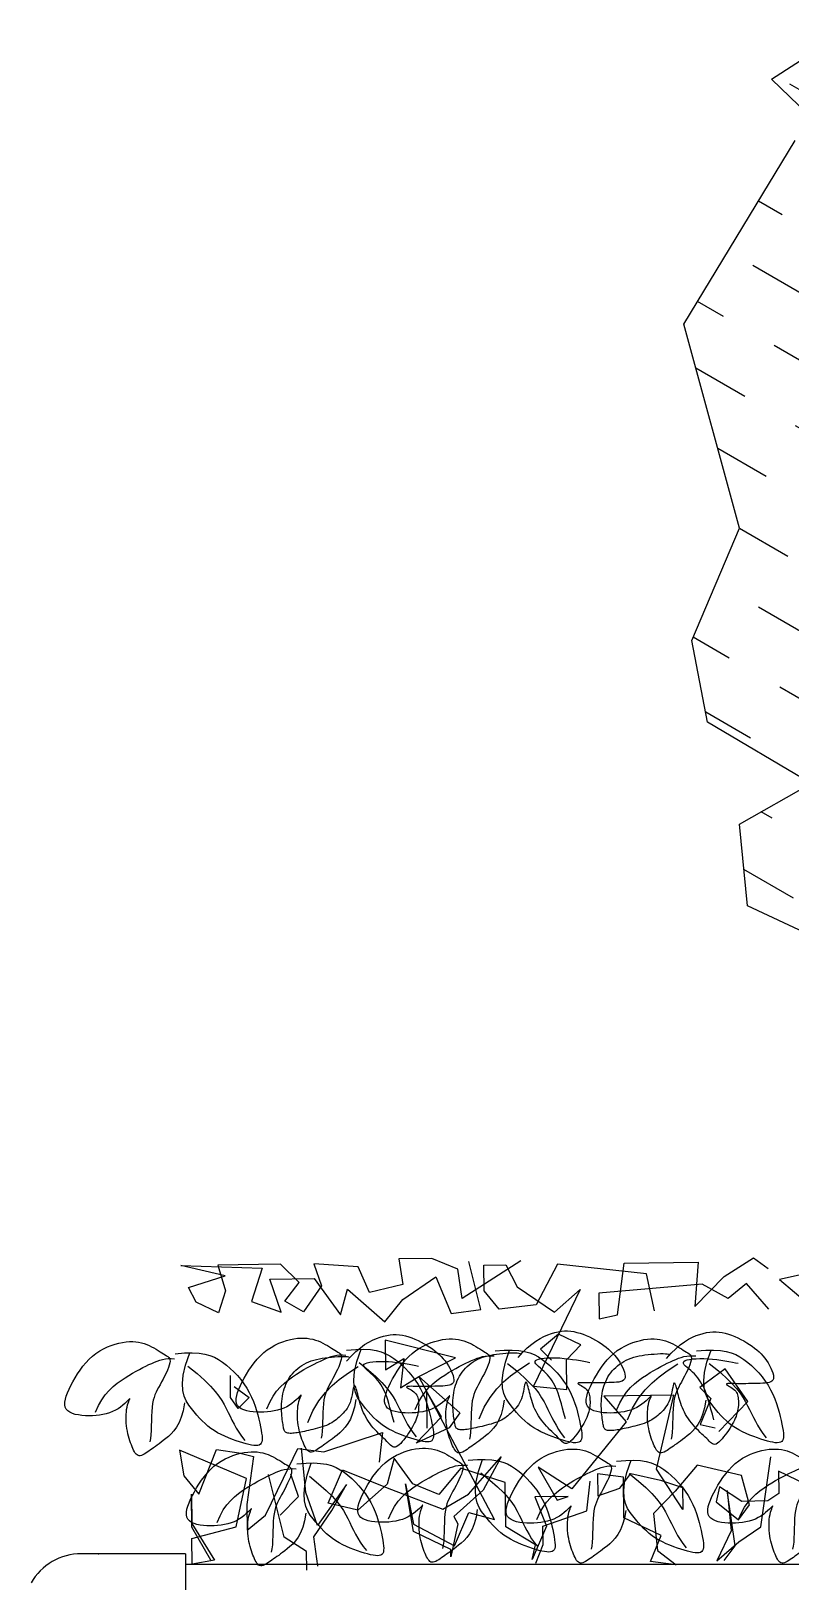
# Model space of a CAD drawing. Extents: x -1568 to -728, y -1287 to -990.
# Drawn here: x -1279.17 to -1275.87, y -1096.03 to -1089.31 of the extents above; entities that cross this region are included whole.
import ezdxf

# ---------------------------------------------------------------- set-up
doc = ezdxf.new("R2010")
doc.units = 0
doc.header["$LTSCALE"] = 5
doc.layers.get('0').update_dxf_attribs({"linetype": 'CONTINUOUS'})
for name, color, linetype in [('fz', 7, 'CONTINUOUS'), ('LH', 94, 'CONTINUOUS'), ('尺寸标注', 2, 'CONTINUOUS')]:
    doc.layers.add(name, color=color, linetype=linetype)

# ---------------------------------------------------------------- blocks, each defined once
blk = doc.blocks.new('LIM43')
at = {"color": 98}
for p, q in [((942286.8134, 2579500.7827), (942286.7487, 2579500.7356)), ((942286.9403, 2579500.701), (942286.8134, 2579500.7827)), ((942287.3732, 2579500.759), (942287.0532, 2579500.7634)), ((942287.0532, 2579500.7634), (942287.0666, 2579500.5713)), ((942287.4021, 2579500.5348), (942287.3732, 2579500.759)), ((942287.8214, 2579500.7689), (942288.0753, 2579500.6055)), ((942287.9946, 2579500.5587), (942288.0454, 2579500.7658)), ((942288.093, 2579500.7332), (942288.2057, 2579500.7796)), ((942288.2057, 2579500.7796), (942288.3497, 2579500.7777)), ((942288.3497, 2579500.7777), (942288.3321, 2579500.666)), ((942286.397, 2579500.7564), (942286.7001, 2579500.6883)), ((942287.0666, 2579500.5713), (942286.9403, 2579500.701)), ((942287.2424, 2579500.5529), (942287.2765, 2579500.7124)), ((942287.2765, 2579500.7124), (942287.6612, 2579500.7551)), ((942287.6612, 2579500.7551), (942287.7548, 2579500.5779)), ((942287.8852, 2579500.752), (942287.8359, 2579500.6568)), ((942287.9812, 2579500.7507), (942287.8852, 2579500.752)), ((942287.9797, 2579500.6388), (942287.9812, 2579500.7507)), ((942288.0753, 2579500.6055), (942288.093, 2579500.7332)), ((942288.1886, 2579500.6999), (942288.1224, 2579500.5409)), ((942288.3313, 2579500.602), (942288.1886, 2579500.6999)), ((942288.4757, 2579500.632), (942288.5252, 2579500.7433)), ((942288.5252, 2579500.7433), (942288.7175, 2579500.7566)), ((942288.7166, 2579500.6927), (942288.6024, 2579500.5344)), ((942288.7175, 2579500.7566), (942288.6841, 2579500.6612)), ((942288.9086, 2579500.6901), (942288.7166, 2579500.6927)), ((942288.7804, 2579500.6758), (942288.8615, 2579500.7547)), ((942288.8586, 2579500.5469), (942288.9086, 2579500.6901)), ((942288.8615, 2579500.7547), (942288.9575, 2579500.7534)), ((942289.2935, 2579500.7488), (942288.9412, 2579500.7376)), ((942288.9412, 2579500.7376), (942288.9873, 2579500.5931)), ((942288.9575, 2579500.7534), (942289.1335, 2579500.751)), ((942289.1335, 2579500.751), (942289.0999, 2579500.6395)), ((942289.1008, 2579500.7034), (942289.2935, 2579500.7488)), ((942289.2602, 2579500.6533), (942289.1008, 2579500.7034)), ((942286.7001, 2579500.6883), (942286.5706, 2579500.5781)), ((942286.7463, 2579500.5597), (942286.8439, 2579500.6703)), ((942286.8439, 2579500.6703), (942286.923, 2579500.6053)), ((942286.923, 2579500.6053), (942287.0359, 2579500.6677)), ((942287.0359, 2579500.6677), (942287.4835, 2579500.6296)), ((942287.4835, 2579500.6296), (942287.4819, 2579500.5177)), ((942287.6744, 2579500.547), (942287.5637, 2579500.6445)), ((942287.5637, 2579500.6445), (942287.766, 2579500.226)), ((942287.8359, 2579500.6568), (942287.6744, 2579500.547)), ((942287.9146, 2579500.5598), (942287.9797, 2579500.6388)), ((942288.3321, 2579500.666), (942288.4757, 2579500.632)), ((942288.5719, 2579500.6467), (942288.41, 2579500.505)), ((942288.6024, 2579500.5344), (942288.5719, 2579500.6467)), ((942288.6841, 2579500.6612), (942288.7626, 2579500.5482)), ((942288.8433, 2579500.595), (942288.7804, 2579500.6758)), ((942289.0999, 2579500.6395), (942289.1306, 2579500.5431)), ((942289.2273, 2579500.5898), (942289.2602, 2579500.6533)), ((942287.7548, 2579500.5779), (942287.9146, 2579500.5598)), ((942288.1224, 2579500.5409), (942287.9946, 2579500.5587)), ((942288.41, 2579500.505), (942288.3313, 2579500.602)), ((942288.7626, 2579500.5482), (942288.8433, 2579500.595)), ((942288.9873, 2579500.5931), (942288.8586, 2579500.5469)), ((942289.1306, 2579500.5431), (942289.2273, 2579500.5898)), ((942287.4819, 2579500.5177), (942287.4021, 2579500.5348)), ((942287.5604, 2579500.4047), (942287.6571, 2579500.4513)), ((942287.6571, 2579500.4513), (942287.7362, 2579500.3863)), ((942288.1038, 2579500.3493), (942288.4089, 2579500.4251)), ((942288.4089, 2579500.4251), (942288.4071, 2579500.2972)), ((942287.6235, 2579500.3399), (942287.5604, 2579500.4047)), ((942287.7362, 2579500.3863), (942287.6875, 2579500.339)), ((942286.8369, 2579500.1588), (942286.9349, 2579500.3013)), ((942286.9349, 2579500.3013), (942287.0458, 2579500.2199)), ((942287.6218, 2579500.212), (942287.6235, 2579500.3399)), ((942288.2627, 2579500.2672), (942288.1038, 2579500.3493)), ((942288.3278, 2579500.3462), (942288.342, 2579500.2181)), ((942288.4071, 2579500.2972), (942288.3278, 2579500.3462)), ((942287.0458, 2579500.2199), (942286.9971, 2579500.1726)), ((942287.766, 2579500.226), (942287.6218, 2579500.212)), ((942287.9341, 2579499.6481), (942288.2627, 2579500.2672)), ((942288.2627, 2579500.2672), (942288.0845, 2579500.1097)), ((942288.342, 2579500.2181), (942288.2627, 2579500.2672)), ((942289.0623, 2579500.2243), (942288.9976, 2579500.1772)), ((942289.0776, 2579500.1761), (942289.0789, 2579500.272)), ((942286.9631, 2579500.0291), (942286.8369, 2579500.1588)), ((942286.9971, 2579500.1726), (942287.0436, 2579500.06)), ((942287.1573, 2579500.1864), (942287.4613, 2579500.1822)), ((942287.233, 2579499.8656), (942287.1573, 2579500.1864)), ((942287.4613, 2579500.1822), (942287.3638, 2579500.0716)), ((942288.1643, 2579500.0927), (942288.2298, 2579500.2037)), ((942288.2298, 2579500.2037), (942288.2276, 2579500.0438)), ((942288.9976, 2579500.1772), (942289.0449, 2579500.1286)), ((942289.0449, 2579500.1286), (942289.0776, 2579500.1761)), ((942288.0845, 2579500.1097), (942288.1316, 2579500.0451)), ((942288.2747, 2579499.9792), (942288.1643, 2579500.0927)), ((942287.0436, 2579500.06), (942286.9794, 2579500.0449)), ((942287.3638, 2579500.0716), (942287.5999, 2579499.7806)), ((942288.1316, 2579500.0451), (942288.2747, 2579499.9792)), ((942288.6743, 2579499.9418), (942288.4194, 2579500.0252)), ((942288.4194, 2579500.0252), (942288.4337, 2579499.8971)), ((942288.7865, 2579499.9562), (942288.6743, 2579499.9418)), ((942288.7519, 2579499.7649), (942288.7705, 2579499.9565)), ((942288.8488, 2579499.8275), (942288.7865, 2579499.9562)), ((942289.1385, 2579499.9514), (942289.0423, 2579499.9368)), ((942289.2159, 2579499.7585), (942289.1385, 2579499.9514)), ((942286.7815, 2579499.6159), (942286.7376, 2579499.9203)), ((942286.8645, 2579499.8386), (942287.0572, 2579499.8839)), ((942287.0572, 2579499.8839), (942287.1517, 2579499.7707)), ((942287.9059, 2579499.9203), (942287.9839, 2579499.7753)), ((942288.0477, 2579499.7585), (942287.9059, 2579499.9203)), ((942288.2883, 2579499.8032), (942288.3699, 2579499.914)), ((942288.3699, 2579499.914), (942288.4003, 2579499.8016)), ((942289.0423, 2579499.9368), (942288.9781, 2579499.9216)), ((942288.9781, 2579499.9216), (942289.0073, 2579499.7134)), ((942289.0088, 2579499.8253), (942289.2985, 2579499.9492)), ((942289.2985, 2579499.9492), (942289.281, 2579499.8376)), ((942286.4792, 2579499.7479), (942286.7047, 2579499.8568)), ((942286.7047, 2579499.8568), (942286.7034, 2579499.7609)), ((942286.8308, 2579499.7112), (942286.8645, 2579499.8386)), ((942287.1186, 2579499.6912), (942287.233, 2579499.8656)), ((942287.2163, 2579499.8178), (942287.1199, 2579499.7872)), ((942287.3447, 2579499.848), (942287.2163, 2579499.8178)), ((942287.3919, 2579499.7834), (942287.3447, 2579499.848)), ((942287.3741, 2579499.6558), (942287.3765, 2579499.8316)), ((942287.3765, 2579499.8316), (942287.4888, 2579499.8461)), ((942287.4888, 2579499.8461), (942287.4874, 2579499.7502)), ((942287.5999, 2579499.7806), (942287.7452, 2579499.8745)), ((942287.7452, 2579499.8745), (942287.6632, 2579499.7318)), ((942287.8883, 2579499.8086), (942288.0812, 2579499.8699)), ((942288.0812, 2579499.8699), (942288.1757, 2579499.7567)), ((942288.5932, 2579499.863), (942288.4001, 2579499.7856)), ((942288.6553, 2579499.7182), (942288.5932, 2579499.863)), ((942288.7837, 2579499.7484), (942288.817, 2579499.8439)), ((942288.8453, 2579499.5717), (942288.913, 2579499.8426)), ((942288.9266, 2579499.6665), (942288.8488, 2579499.8275)), ((942289.054, 2579499.6168), (942289.0088, 2579499.8253)), ((942289.281, 2579499.8376), (942289.2159, 2579499.7585)), ((942286.7034, 2579499.7609), (942286.751, 2579499.7282)), ((942286.863, 2579499.7267), (942286.9599, 2579499.7893)), ((942286.8924, 2579499.5344), (942286.9276, 2579499.7738)), ((942286.9276, 2579499.7738), (942286.9092, 2579499.5982)), ((942286.9599, 2579499.7893), (942286.975, 2579499.7252)), ((942287.1199, 2579499.7872), (942287.1186, 2579499.6912)), ((942287.1517, 2579499.7707), (942287.2463, 2579499.6735)), ((942287.4874, 2579499.7502), (942287.3919, 2579499.7834)), ((942287.5346, 2579499.6856), (942287.5203, 2579499.8137)), ((942287.8857, 2579499.6168), (942287.8883, 2579499.8086)), ((942287.9839, 2579499.7753), (942288.1104, 2579499.6617)), ((942288.1588, 2579499.693), (942288.0477, 2579499.7585)), ((942288.4001, 2579499.7856), (942288.1588, 2579499.693)), ((942288.1757, 2579499.7567), (942288.2883, 2579499.8032)), ((942288.2855, 2579499.5953), (942288.3203, 2579499.8027)), ((942288.3203, 2579499.8027), (942288.2859, 2579499.6273)), ((942288.4003, 2579499.8016), (942288.5268, 2579499.688)), ((942288.6388, 2579499.6865), (942288.5763, 2579499.7992)), ((942288.5763, 2579499.7992), (942288.7019, 2579499.6216)), ((942288.7019, 2579499.6216), (942288.7519, 2579499.7649)), ((942289.246, 2579499.6142), (942289.2479, 2579499.7581)), ((942289.2479, 2579499.7581), (942289.2462, 2579499.6302)), ((942286.751, 2579499.7282), (942286.863, 2579499.7267)), ((942286.8779, 2579499.6466), (942286.8308, 2579499.7112)), ((942286.975, 2579499.7252), (942286.8779, 2579499.6466)), ((942287.7257, 2579499.619), (942287.5346, 2579499.6856)), ((942287.6154, 2579499.7484), (942287.7594, 2579499.7464)), ((942287.6632, 2579499.7318), (942287.6154, 2579499.7484)), ((942287.7594, 2579499.7464), (942287.7097, 2579499.6192)), ((942288.5268, 2579499.688), (942288.6553, 2579499.7182)), ((942288.7173, 2579499.5735), (942288.6388, 2579499.6865)), ((942288.8626, 2579499.6674), (942288.7837, 2579499.7484)), ((942289.0073, 2579499.7134), (942289.0057, 2579499.6015)), ((942286.8766, 2579499.5506), (942286.7815, 2579499.6159)), ((942287.213, 2579499.578), (942287.3741, 2579499.6558)), ((942287.2463, 2579499.6735), (942287.2282, 2579499.5139)), ((942287.7097, 2579499.6192), (942287.7717, 2579499.4745)), ((942287.7246, 2579499.5391), (942287.7257, 2579499.619)), ((942287.7566, 2579499.5386), (942287.8857, 2579499.6168)), ((942288.0466, 2579499.6786), (942287.9341, 2579499.6481)), ((942288.1086, 2579499.5338), (942288.0466, 2579499.6786)), ((942288.1104, 2579499.6617), (942288.0939, 2579499.6299)), ((942288.0939, 2579499.6299), (942288.124, 2579499.4856)), ((942288.2859, 2579499.6273), (942288.1086, 2579499.5338)), ((942289.0057, 2579499.6015), (942288.9266, 2579499.6665)), ((942289.2453, 2579499.5662), (942289.054, 2579499.6168)), ((942289.164, 2579499.4714), (942289.246, 2579499.6142)), ((942289.2462, 2579499.6302), (942289.1971, 2579499.5509)), ((942286.9715, 2579499.4694), (942286.8766, 2579499.5506)), ((942286.9092, 2579499.5982), (942286.9715, 2579499.4694)), ((942287.2595, 2579499.4655), (942287.213, 2579499.578)), ((942288.1244, 2579499.5176), (942288.2855, 2579499.5953)), ((942288.6995, 2579499.4458), (942288.7173, 2579499.5735)), ((942288.7484, 2579499.5091), (942288.8453, 2579499.5717)), ((942289.1971, 2579499.5509), (942289.148, 2579499.4716)), ((942289.2438, 2579499.4543), (942289.2453, 2579499.5662)), ((942286.9395, 2579499.4698), (942286.8924, 2579499.5344)), ((942287.2282, 2579499.5139), (942287.1473, 2579499.451)), ((942287.7555, 2579499.4587), (942287.7246, 2579499.5391)), ((942287.7717, 2579499.4745), (942287.7566, 2579499.5386)), ((942288.124, 2579499.4856), (942288.1244, 2579499.5176)), ((942288.7473, 2579499.4291), (942288.7484, 2579499.5091)), ((942287.1473, 2579499.451), (942287.2595, 2579499.4655)), ((942289.148, 2579499.4716), (942289.2438, 2579499.4543))]:
    blk.add_line(p, q, dxfattribs=at)
blk = doc.blocks.new('花')
at = {"layer": 'LH', "color": 12}
for p, q in [((0.6366, 0.4716), (0.6241, 0.4688)), ((0.6496, 0.4736), (0.6366, 0.4716)), ((0.6634, 0.4747), (0.6496, 0.4736)), ((0.6779, 0.4749), (0.6634, 0.4747)), ((0.6932, 0.4741), (0.6779, 0.4749)), ((0.7092, 0.4722), (0.6932, 0.4741)), ((0.7259, 0.4693), (0.7092, 0.4722)), ((-0.5172, 0.4041), (-0.5303, 0.4)), ((-0.5041, 0.4071), (-0.5172, 0.4041)), ((-0.4909, 0.4092), (-0.5041, 0.4071)), ((-0.4776, 0.4103), (-0.4909, 0.4092)), ((-0.4639, 0.4103), (-0.4776, 0.4103)), ((-0.4498, 0.4093), (-0.4639, 0.4103)), ((-0.4351, 0.4072), (-0.4498, 0.4093)), ((-0.4197, 0.4041), (-0.4351, 0.4072)), ((-0.4036, 0.3998), (-0.4197, 0.4041)), ((0.3964, 0.4039), (0.3674, 0.3998)), ((0.4303, 0.4061), (0.3964, 0.4039)), ((0.4295, 0.3534), (0.4075, 0.4044)), ((0.47, 0.4062), (0.4303, 0.4061)), ((0.5141, 0.4049), (0.5084, 0.4007)), ((0.5205, 0.4095), (0.5141, 0.4049)), ((0.5274, 0.4146), (0.5205, 0.4095)), ((0.5349, 0.4203), (0.5274, 0.4146)), ((0.5429, 0.4263), (0.5349, 0.4203)), ((0.5514, 0.4325), (0.5429, 0.4263)), ((0.5604, 0.4387), (0.5514, 0.4325)), ((0.5698, 0.4448), (0.5604, 0.4387)), ((0.5797, 0.4507), (0.5698, 0.4448)), ((0.5901, 0.4561), (0.5797, 0.4507)), ((0.6009, 0.461), (0.5901, 0.4561)), ((0.6123, 0.4652), (0.6009, 0.461)), ((0.6241, 0.4688), (0.6123, 0.4652)), ((0.7431, 0.4652), (0.7259, 0.4693)), ((0.7605, 0.4599), (0.7431, 0.4652)), ((0.7779, 0.4533), (0.7605, 0.4599)), ((0.7953, 0.4454), (0.7779, 0.4533)), ((0.8123, 0.4361), (0.7953, 0.4454)), ((0.8287, 0.4253), (0.8123, 0.4361)), ((0.8445, 0.4131), (0.8287, 0.4253)), ((0.8595, 0.3996), (0.8445, 0.4131)), ((-0.6308, 0.3427), (-0.6414, 0.334)), ((-0.6196, 0.3512), (-0.6308, 0.3427)), ((-0.6078, 0.3596), (-0.6196, 0.3512)), ((-0.5955, 0.3677), (-0.6078, 0.3596)), ((-0.5828, 0.3754), (-0.5955, 0.3677)), ((-0.5698, 0.3826), (-0.5828, 0.3754)), ((-0.5567, 0.3892), (-0.5698, 0.3826)), ((-0.5435, 0.395), (-0.5567, 0.3892)), ((-0.5303, 0.4), (-0.5435, 0.395)), ((-0.3867, 0.3941), (-0.4036, 0.3998)), ((-0.369, 0.3867), (-0.3867, 0.3941)), ((-0.3504, 0.3772), (-0.369, 0.3867)), ((-0.331, 0.3653), (-0.3504, 0.3772)), ((-0.3106, 0.3508), (-0.331, 0.3653)), ((-0.2893, 0.3332), (-0.3106, 0.3508)), ((0.2535, 0.3385), (0.2384, 0.3231)), ((0.2691, 0.3526), (0.2535, 0.3385)), ((0.2851, 0.3652), (0.2691, 0.3526)), ((0.3021, 0.3764), (0.2851, 0.3652)), ((0.321, 0.3859), (0.3021, 0.3764)), ((0.3425, 0.3937), (0.321, 0.3859)), ((0.3674, 0.3998), (0.3425, 0.3937)), ((0.4201, 0.348), (0.3832, 0.3123)), ((0.4433, 0.3104), (0.4295, 0.3534)), ((0.4891, 0.387), (0.4751, 0.385)), ((0.5023, 0.3878), (0.4891, 0.387)), ((0.4954, 0.3823), (0.4953, 0.3759)), ((0.4953, 0.3759), (0.4968, 0.3682)), ((0.4969, 0.3877), (0.4954, 0.3823)), ((0.4968, 0.3682), (0.5, 0.3591)), ((0.4996, 0.3924), (0.4969, 0.3877)), ((0.5035, 0.3966), (0.4996, 0.3924)), ((0.5, 0.3591), (0.5045, 0.3487)), ((0.5147, 0.3874), (0.5023, 0.3878)), ((0.5084, 0.4007), (0.5035, 0.3966)), ((0.5045, 0.3487), (0.5103, 0.3374)), ((0.5103, 0.3374), (0.5169, 0.3254)), ((0.5267, 0.3861), (0.5147, 0.3874)), ((0.5385, 0.3838), (0.5267, 0.3861)), ((0.5503, 0.3808), (0.5385, 0.3838)), ((0.5622, 0.3771), (0.5503, 0.3808)), ((0.5745, 0.373), (0.5622, 0.3771)), ((0.5875, 0.3683), (0.5745, 0.373)), ((0.601, 0.3633), (0.5875, 0.3683)), ((0.6152, 0.3577), (0.601, 0.3633)), ((0.63, 0.3515), (0.6152, 0.3577)), ((0.6454, 0.3448), (0.63, 0.3515)), ((0.6615, 0.3373), (0.6454, 0.3448)), ((0.6782, 0.3292), (0.6615, 0.3373)), ((0.8738, 0.3851), (0.8595, 0.3996)), ((0.8872, 0.3699), (0.8738, 0.3851)), ((0.8998, 0.3542), (0.8872, 0.3699)), ((0.9116, 0.3382), (0.8998, 0.3542)), ((0.9225, 0.3222), (0.9116, 0.3382)), ((-0.6917, 0.2777), (-0.6983, 0.267)), ((-0.6847, 0.2879), (-0.6917, 0.2777)), ((-0.6772, 0.2977), (-0.6847, 0.2879)), ((-0.6691, 0.3072), (-0.6772, 0.2977)), ((-0.6605, 0.3163), (-0.6691, 0.3072)), ((-0.6512, 0.3253), (-0.6605, 0.3163)), ((-0.6414, 0.334), (-0.6512, 0.3253)), ((-0.5503, 0.2725), (-0.5639, 0.2687)), ((-0.5352, 0.2765), (-0.5503, 0.2725)), ((-0.5189, 0.2807), (-0.5352, 0.2765)), ((-0.5016, 0.2848), (-0.5189, 0.2807)), ((-0.4836, 0.2888), (-0.5016, 0.2848)), ((-0.4653, 0.2923), (-0.4836, 0.2888)), ((-0.447, 0.2954), (-0.4653, 0.2923)), ((-0.4289, 0.2977), (-0.447, 0.2954)), ((-0.4114, 0.2993), (-0.4289, 0.2977)), ((-0.3949, 0.3002), (-0.4114, 0.2993)), ((-0.3799, 0.3003), (-0.3949, 0.3002)), ((-0.3666, 0.2996), (-0.3799, 0.3003)), ((-0.3555, 0.2981), (-0.3666, 0.2996)), ((-0.3469, 0.2958), (-0.3555, 0.2981)), ((-0.3528, 0.2656), (-0.3467, 0.2722)), ((-0.3413, 0.2926), (-0.3469, 0.2958)), ((-0.3467, 0.2722), (-0.342, 0.2784)), ((-0.342, 0.2784), (-0.3393, 0.2838)), ((-0.3389, 0.2886), (-0.3413, 0.2926)), ((-0.3393, 0.2838), (-0.3389, 0.2886)), ((-0.2887, 0.2709), (-0.3142, 0.2852)), ((-0.267, 0.3124), (-0.2893, 0.3332)), ((-0.2597, 0.2546), (-0.2887, 0.2709)), ((-0.2776, 0.3296), (-0.2796, 0.3273)), ((-0.2724, 0.3315), (-0.2776, 0.3296)), ((-0.2646, 0.333), (-0.2724, 0.3315)), ((-0.2545, 0.3341), (-0.2646, 0.333)), ((-0.2428, 0.3349), (-0.2545, 0.3341)), ((-0.2299, 0.3354), (-0.2428, 0.3349)), ((-0.2163, 0.3356), (-0.2299, 0.3354)), ((-0.2025, 0.3355), (-0.2163, 0.3356)), ((-0.1889, 0.3352), (-0.2025, 0.3355)), ((-0.1756, 0.3347), (-0.1889, 0.3352)), ((-0.1627, 0.3338), (-0.1756, 0.3347)), ((-0.1502, 0.3326), (-0.1627, 0.3338)), ((-0.1379, 0.3309), (-0.1502, 0.3326)), ((-0.1261, 0.3288), (-0.1379, 0.3309)), ((-0.1145, 0.3262), (-0.1261, 0.3288)), ((-0.1034, 0.323), (-0.1145, 0.3262)), ((-0.0926, 0.3192), (-0.1034, 0.323)), ((-0.0822, 0.3148), (-0.0926, 0.3192)), ((-0.0723, 0.3098), (-0.0822, 0.3148)), ((-0.0627, 0.3043), (-0.0723, 0.3098)), ((-0.0535, 0.2983), (-0.0627, 0.3043)), ((-0.0448, 0.2918), (-0.0535, 0.2983)), ((-0.0365, 0.2849), (-0.0448, 0.2918)), ((-0.0287, 0.2775), (-0.0365, 0.2849)), ((-0.0214, 0.2698), (-0.0287, 0.2775)), ((-0.0145, 0.2617), (-0.0214, 0.2698)), ((0.1971, 0.2707), (0.1851, 0.2516)), ((0.21, 0.2891), (0.1971, 0.2707)), ((0.2238, 0.3066), (0.21, 0.2891)), ((0.2384, 0.3231), (0.2238, 0.3066)), ((0.3533, 0.281), (0.3296, 0.2535)), ((0.3832, 0.3123), (0.3533, 0.281)), ((0.45, 0.2744), (0.4433, 0.3104)), ((0.4509, 0.2443), (0.45, 0.2744)), ((0.5169, 0.3254), (0.5242, 0.3132)), ((0.5242, 0.3132), (0.5318, 0.3009)), ((0.5318, 0.3009), (0.5395, 0.2889)), ((0.5395, 0.2889), (0.547, 0.2775)), ((0.547, 0.2775), (0.554, 0.2669)), ((0.6956, 0.3202), (0.6782, 0.3292)), ((0.7136, 0.3104), (0.6956, 0.3202)), ((0.732, 0.2992), (0.7136, 0.3104)), ((0.7506, 0.2864), (0.732, 0.2992)), ((0.7689, 0.2715), (0.7506, 0.2864)), ((0.7869, 0.254), (0.7689, 0.2715)), ((0.9325, 0.3065), (0.9225, 0.3222)), ((0.9415, 0.2913), (0.9325, 0.3065)), ((0.9494, 0.2767), (0.9415, 0.2913)), ((0.9559, 0.2627), (0.9494, 0.2767)), ((-0.7228, 0.2017), (-0.723, 0.1931)), ((-0.7212, 0.2114), (-0.7228, 0.2017)), ((-0.7184, 0.222), (-0.7212, 0.2114)), ((-0.7146, 0.2331), (-0.7184, 0.222)), ((-0.7098, 0.2444), (-0.7146, 0.2331)), ((-0.7044, 0.2558), (-0.7098, 0.2444)), ((-0.6983, 0.267), (-0.7044, 0.2558)), ((-0.5639, 0.2687), (-0.5755, 0.2654)), ((-0.4061, 0.1988), (-0.4008, 0.2084)), ((-0.4008, 0.2084), (-0.395, 0.2175)), ((-0.395, 0.2175), (-0.3887, 0.2263)), ((-0.3887, 0.2263), (-0.382, 0.2348)), ((-0.382, 0.2348), (-0.3749, 0.2429)), ((-0.3749, 0.2429), (-0.3674, 0.2508)), ((-0.3674, 0.2508), (-0.3598, 0.2584)), ((-0.3598, 0.2584), (-0.3528, 0.2656)), ((-0.2954, 0.2), (-0.2937, 0.203)), ((-0.2937, 0.203), (-0.2919, 0.2039)), ((-0.2919, 0.2039), (-0.29, 0.2024)), ((-0.29, 0.2024), (-0.288, 0.1984)), ((-0.2285, 0.2353), (-0.2597, 0.2546)), ((-0.1961, 0.2122), (-0.2285, 0.2353)), ((-0.1637, 0.1842), (-0.1961, 0.2122)), ((-0.0081, 0.2531), (-0.0145, 0.2617)), ((-0.0021, 0.2443), (-0.0081, 0.2531)), ((0.0033, 0.235), (-0.0021, 0.2443)), ((0.0082, 0.2254), (0.0033, 0.235)), ((0.0127, 0.2155), (0.0082, 0.2254)), ((0.0166, 0.2052), (0.0127, 0.2155)), ((0.02, 0.1945), (0.0166, 0.2052)), ((0.1648, 0.2119), (0.1566, 0.1916)), ((0.1743, 0.232), (0.1648, 0.2119)), ((0.1851, 0.2516), (0.1743, 0.232)), ((0.2967, 0.2074), (0.2857, 0.1875)), ((0.311, 0.2291), (0.2967, 0.2074)), ((0.3296, 0.2535), (0.311, 0.2291)), ((0.4399, 0.198), (0.4471, 0.2192)), ((0.4471, 0.2192), (0.4509, 0.2443)), ((0.554, 0.2669), (0.5606, 0.2568)), ((0.5606, 0.2568), (0.5668, 0.2468)), ((0.5668, 0.2468), (0.5724, 0.2364)), ((0.5724, 0.2364), (0.5775, 0.2253)), ((0.5775, 0.2253), (0.582, 0.2129)), ((0.582, 0.2129), (0.5861, 0.1991)), ((0.682, 0.2284), (0.682, 0.2291)), ((0.682, 0.2291), (0.6836, 0.2281)), ((0.6831, 0.2259), (0.682, 0.2284)), ((0.6852, 0.222), (0.6831, 0.2259)), ((0.6836, 0.2281), (0.6869, 0.2253)), ((0.688, 0.2166), (0.6852, 0.222)), ((0.6869, 0.2253), (0.6919, 0.221)), ((0.6911, 0.2099), (0.688, 0.2166)), ((0.6944, 0.202), (0.6911, 0.2099)), ((0.6919, 0.221), (0.6984, 0.2155)), ((0.6974, 0.1929), (0.6944, 0.202)), ((0.6984, 0.2155), (0.7063, 0.2092)), ((0.7063, 0.2092), (0.7154, 0.2025)), ((0.7154, 0.2025), (0.7257, 0.1957)), ((0.8042, 0.2335), (0.7869, 0.254)), ((0.8205, 0.2097), (0.8042, 0.2335)), ((0.8356, 0.182), (0.8205, 0.2097)), ((0.9544, 0.1981), (0.9605, 0.2062)), ((0.9608, 0.2496), (0.9559, 0.2627)), ((0.9605, 0.2062), (0.964, 0.2155)), ((0.964, 0.2372), (0.9608, 0.2496)), ((0.9651, 0.2258), (0.964, 0.2372)), ((0.964, 0.2155), (0.9651, 0.2258)), ((-0.723, 0.1931), (-0.7218, 0.1859)), ((-0.7218, 0.1859), (-0.7189, 0.1803)), ((-0.7189, 0.1803), (-0.7145, 0.1761)), ((-0.7145, 0.1761), (-0.7087, 0.1731)), ((-0.7087, 0.1731), (-0.7016, 0.1713)), ((-0.7016, 0.1713), (-0.6933, 0.1703)), ((-0.6933, 0.1703), (-0.6839, 0.17)), ((-0.6839, 0.17), (-0.6736, 0.1701)), ((-0.6736, 0.1701), (-0.6625, 0.1706)), ((-0.6625, 0.1706), (-0.6506, 0.1712)), ((-0.6506, 0.1712), (-0.6383, 0.1719)), ((-0.6383, 0.1719), (-0.6256, 0.1727)), ((-0.6256, 0.1727), (-0.6128, 0.1735)), ((-0.6128, 0.1735), (-0.6001, 0.1744)), ((-0.6001, 0.1744), (-0.5877, 0.1754)), ((-0.5877, 0.1754), (-0.5757, 0.1764)), ((-0.5757, 0.1764), (-0.5644, 0.1774)), ((-0.5644, 0.1774), (-0.5539, 0.1785)), ((-0.5595, 0.1347), (-0.5611, 0.1289)), ((-0.5573, 0.1403), (-0.5595, 0.1347)), ((-0.5543, 0.1457), (-0.5573, 0.1403)), ((-0.5504, 0.1509), (-0.5543, 0.1457)), ((-0.5539, 0.1785), (-0.5445, 0.1794)), ((-0.5457, 0.1558), (-0.5504, 0.1509)), ((-0.5404, 0.1604), (-0.5457, 0.1558)), ((-0.5445, 0.1794), (-0.5362, 0.1803)), ((-0.5348, 0.1647), (-0.5404, 0.1604)), ((-0.5362, 0.1803), (-0.5291, 0.1808)), ((-0.5294, 0.1686), (-0.5348, 0.1647)), ((-0.5245, 0.1721), (-0.5294, 0.1686)), ((-0.5291, 0.1808), (-0.5235, 0.1811)), ((-0.5204, 0.175), (-0.5245, 0.1721)), ((-0.5235, 0.1811), (-0.5194, 0.181)), ((-0.5176, 0.1774), (-0.5204, 0.175)), ((-0.5194, 0.181), (-0.517, 0.1804)), ((-0.5164, 0.1792), (-0.5176, 0.1774)), ((-0.517, 0.1804), (-0.5164, 0.1792)), ((-0.4305, 0.1297), (-0.4272, 0.1434)), ((-0.4272, 0.1434), (-0.4236, 0.1558)), ((-0.4236, 0.1558), (-0.4198, 0.1674)), ((-0.4198, 0.1674), (-0.4157, 0.1784)), ((-0.4157, 0.1784), (-0.4111, 0.1888)), ((-0.4111, 0.1888), (-0.4061, 0.1988)), ((-0.3087, 0.1303), (-0.3071, 0.1393)), ((-0.3071, 0.1393), (-0.3056, 0.1482)), ((-0.3056, 0.1482), (-0.3042, 0.1569)), ((-0.3042, 0.1569), (-0.3029, 0.1655)), ((-0.3029, 0.1655), (-0.3015, 0.1739)), ((-0.3015, 0.1739), (-0.3001, 0.1819)), ((-0.3001, 0.1819), (-0.2986, 0.1891)), ((-0.2986, 0.1891), (-0.297, 0.1952)), ((-0.297, 0.1952), (-0.2954, 0.2)), ((-0.288, 0.1984), (-0.2858, 0.1921)), ((-0.2858, 0.1921), (-0.2835, 0.184)), ((-0.2835, 0.184), (-0.2809, 0.1747)), ((-0.2809, 0.1747), (-0.278, 0.1644)), ((-0.278, 0.1644), (-0.2747, 0.1537)), ((-0.2747, 0.1537), (-0.2711, 0.1431)), ((-0.2711, 0.1431), (-0.2669, 0.1331)), ((-0.1322, 0.1503), (-0.1637, 0.1842)), ((-0.1029, 0.1097), (-0.1322, 0.1503)), ((0.023, 0.1837), (0.02, 0.1945)), ((0.0254, 0.1727), (0.023, 0.1837)), ((0.0275, 0.1617), (0.0254, 0.1727)), ((0.0291, 0.1507), (0.0275, 0.1617)), ((0.0304, 0.1399), (0.0291, 0.1507)), ((0.0313, 0.1293), (0.0304, 0.1399)), ((0.1441, 0.1509), (0.1395, 0.1311)), ((0.1498, 0.1712), (0.1441, 0.1509)), ((0.1566, 0.1916), (0.1498, 0.1712)), ((0.2696, 0.1513), (0.2628, 0.1338)), ((0.277, 0.169), (0.2696, 0.1513)), ((0.2857, 0.1875), (0.277, 0.169)), ((0.3992, 0.1331), (0.4096, 0.1478)), ((0.4096, 0.1478), (0.42, 0.1633)), ((0.42, 0.1633), (0.4305, 0.1797)), ((0.4305, 0.1797), (0.4399, 0.198)), ((0.4485, 0.19), (0.4569, 0.1573)), ((0.4569, 0.1573), (0.4671, 0.1299)), ((0.5861, 0.1991), (0.5896, 0.1832)), ((0.5896, 0.1832), (0.5926, 0.1651)), ((0.5926, 0.1651), (0.5952, 0.1453)), ((0.5952, 0.1453), (0.5976, 0.1247)), ((0.7001, 0.1829), (0.6974, 0.1929)), ((0.7023, 0.1721), (0.7001, 0.1829)), ((0.704, 0.1607), (0.7023, 0.1721)), ((0.7053, 0.1487), (0.704, 0.1607)), ((0.7061, 0.1365), (0.7053, 0.1487)), ((0.7065, 0.1242), (0.7061, 0.1365)), ((0.7257, 0.1957), (0.737, 0.1893)), ((0.737, 0.1893), (0.7492, 0.1834)), ((0.7492, 0.1834), (0.762, 0.1786)), ((0.762, 0.1786), (0.7756, 0.1747)), ((0.7756, 0.1747), (0.7896, 0.1717)), ((0.7896, 0.1717), (0.8042, 0.1696)), ((0.8042, 0.1696), (0.8191, 0.1684)), ((0.8191, 0.1684), (0.8343, 0.1679)), ((0.8343, 0.1679), (0.8496, 0.1682)), ((0.8496, 0.1682), (0.8651, 0.1692)), ((0.8651, 0.1692), (0.8805, 0.1708)), ((0.8805, 0.1708), (0.8956, 0.1732)), ((0.8956, 0.1732), (0.91, 0.1763)), ((0.91, 0.1763), (0.9234, 0.1803)), ((0.9234, 0.1803), (0.9355, 0.1852)), ((0.9355, 0.1852), (0.9459, 0.1911)), ((0.9459, 0.1911), (0.9544, 0.1981)), ((-0.5626, 0.1166), (-0.5627, 0.1101)), ((-0.5627, 0.1101), (-0.5625, 0.1035)), ((-0.5621, 0.1228), (-0.5626, 0.1166)), ((-0.5625, 0.1035), (-0.5621, 0.0967)), ((-0.5611, 0.1289), (-0.5621, 0.1228)), ((-0.5621, 0.0967), (-0.5614, 0.0897)), ((-0.5614, 0.0897), (-0.5605, 0.0825)), ((-0.5605, 0.0825), (-0.5592, 0.0752)), ((-0.5592, 0.0752), (-0.5576, 0.0678)), ((-0.5576, 0.0678), (-0.5555, 0.0603)), ((-0.4452, 0.0553), (-0.4411, 0.0775)), ((-0.4411, 0.0775), (-0.4374, 0.0971)), ((-0.4374, 0.0971), (-0.4339, 0.1144)), ((-0.4339, 0.1144), (-0.4305, 0.1297)), ((-0.3299, 0.0634), (-0.3255, 0.0733)), ((-0.3255, 0.0733), (-0.3216, 0.0832)), ((-0.3216, 0.0832), (-0.3181, 0.0929)), ((-0.3181, 0.0929), (-0.3152, 0.1025)), ((-0.3152, 0.1025), (-0.3127, 0.112)), ((-0.3127, 0.112), (-0.3105, 0.1212)), ((-0.3105, 0.1212), (-0.3087, 0.1303)), ((-0.2669, 0.1331), (-0.2623, 0.1239)), ((-0.2623, 0.1239), (-0.2572, 0.1156)), ((-0.2572, 0.1156), (-0.2517, 0.108)), ((-0.2517, 0.108), (-0.246, 0.1012)), ((-0.246, 0.1012), (-0.24, 0.0949)), ((-0.24, 0.0949), (-0.2338, 0.0891)), ((-0.2338, 0.0891), (-0.2276, 0.0837)), ((-0.2276, 0.0837), (-0.2213, 0.0785)), ((-0.2213, 0.0785), (-0.215, 0.0735)), ((-0.215, 0.0735), (-0.2087, 0.0688)), ((-0.2087, 0.0688), (-0.2022, 0.0642)), ((-0.0767, 0.0613), (-0.1029, 0.1097)), ((0.0306, 0.0614), (0.0311, 0.068)), ((0.0311, 0.068), (0.0316, 0.0753)), ((0.0319, 0.1191), (0.0313, 0.1293)), ((0.0316, 0.0753), (0.032, 0.083)), ((0.0323, 0.1094), (0.0319, 0.1191)), ((0.032, 0.083), (0.0322, 0.0913)), ((0.0322, 0.0913), (0.0324, 0.1001)), ((0.0324, 0.1001), (0.0323, 0.1094)), ((0.1303, 0.076), (0.1284, 0.0599)), ((0.1327, 0.0934), (0.1303, 0.076)), ((0.1357, 0.1118), (0.1327, 0.0934)), ((0.1395, 0.1311), (0.1357, 0.1118)), ((0.2418, 0.081), (0.2336, 0.063)), ((0.2492, 0.0987), (0.2418, 0.081)), ((0.2561, 0.1163), (0.2492, 0.0987)), ((0.2628, 0.1338), (0.2561, 0.1163)), ((0.3298, 0.0598), (0.343, 0.0704)), ((0.343, 0.0704), (0.3553, 0.0816)), ((0.3553, 0.0816), (0.3669, 0.0935)), ((0.3669, 0.0935), (0.378, 0.106)), ((0.378, 0.106), (0.3887, 0.1192)), ((0.3887, 0.1192), (0.3992, 0.1331)), ((0.4671, 0.1299), (0.4785, 0.1072)), ((0.4785, 0.1072), (0.4909, 0.0886)), ((0.4909, 0.0886), (0.5039, 0.0735)), ((0.5039, 0.0735), (0.5169, 0.0613)), ((0.5976, 0.1247), (0.5999, 0.1039)), ((0.5999, 0.1039), (0.6024, 0.0837)), ((0.6024, 0.0837), (0.6051, 0.0649)), ((0.7018, 0.0664), (0.7035, 0.0772)), ((0.7035, 0.0772), (0.7049, 0.0884)), ((0.7049, 0.0884), (0.7059, 0.1)), ((0.7059, 0.1), (0.7064, 0.112)), ((0.7064, 0.112), (0.7065, 0.1242)), ((-0.5555, 0.0603), (-0.553, 0.0526)), ((-0.553, 0.0526), (-0.55, 0.0448)), ((-0.55, 0.0448), (-0.5465, 0.0369)), ((-0.5465, 0.0369), (-0.5425, 0.0289)), ((-0.5425, 0.0289), (-0.538, 0.0208)), ((-0.538, 0.0208), (-0.533, 0.0126)), ((-0.533, 0.0126), (-0.5275, 0.0043)), ((-0.5275, 0.0043), (-0.5215, -0.0042)), ((-0.4497, 0.0301), (-0.4452, 0.0553)), ((-0.3719, -0.0028), (-0.3649, 0.0059)), ((-0.3649, 0.0059), (-0.3581, 0.015)), ((-0.3581, 0.015), (-0.3517, 0.0243)), ((-0.3517, 0.0243), (-0.3456, 0.0338)), ((-0.3456, 0.0338), (-0.34, 0.0436)), ((-0.34, 0.0436), (-0.3347, 0.0534)), ((-0.3347, 0.0534), (-0.3299, 0.0634)), ((-0.2022, 0.0642), (-0.1956, 0.0598)), ((-0.1956, 0.0598), (-0.1886, 0.0557)), ((-0.1886, 0.0557), (-0.1813, 0.0518)), ((-0.1813, 0.0518), (-0.1735, 0.0483)), ((-0.1735, 0.0483), (-0.1652, 0.045)), ((-0.1652, 0.045), (-0.1563, 0.0421)), ((-0.1563, 0.0421), (-0.1469, 0.0394)), ((-0.1469, 0.0394), (-0.1371, 0.0371)), ((-0.1371, 0.0371), (-0.1271, 0.0349)), ((-0.1271, 0.0349), (-0.1169, 0.033)), ((-0.1169, 0.033), (-0.1068, 0.0312)), ((-0.1068, 0.0312), (-0.0968, 0.0296)), ((-0.0968, 0.0296), (-0.087, 0.0281)), ((-0.087, 0.0281), (-0.0776, 0.0267)), ((-0.0776, 0.0267), (-0.0685, 0.0254)), ((-0.0685, 0.0254), (-0.0598, 0.0242)), ((-0.0598, 0.0242), (-0.0514, 0.0232)), ((-0.0514, 0.0232), (-0.0434, 0.0222)), ((-0.0434, 0.0222), (-0.0357, 0.0214)), ((-0.0357, 0.0214), (-0.0283, 0.0208)), ((-0.0283, 0.0208), (-0.0213, 0.0204)), ((-0.0213, 0.0204), (-0.0145, 0.0201)), ((-0.0145, 0.0201), (-0.0082, 0.0201)), ((-0.0082, 0.0201), (-0.0022, 0.0202)), ((-0.0022, 0.0202), (0.0033, 0.0207)), ((0.0033, 0.0207), (0.0084, 0.0214)), ((0.0084, 0.0214), (0.0129, 0.0225)), ((0.0129, 0.0225), (0.0168, 0.0238)), ((0.0168, 0.0238), (0.0201, 0.0256)), ((0.0201, 0.0256), (0.0228, 0.0277)), ((0.0228, 0.0277), (0.0248, 0.0302)), ((0.0248, 0.0302), (0.0264, 0.0331)), ((0.0264, 0.0331), (0.0276, 0.0365)), ((0.0276, 0.0365), (0.0285, 0.0404)), ((0.0285, 0.0404), (0.0291, 0.0448)), ((0.0291, 0.0448), (0.0296, 0.0498)), ((0.0296, 0.0498), (0.0301, 0.0553)), ((0.0301, 0.0553), (0.0306, 0.0614)), ((0.1258, 0.032), (0.1253, 0.0203)), ((0.1253, 0.0203), (0.1255, 0.0101)), ((0.1255, 0.0101), (0.1265, 0.0014)), ((0.1269, 0.0452), (0.1258, 0.032)), ((0.1265, 0.0014), (0.1284, -0.0058)), ((0.1284, 0.0599), (0.1269, 0.0452)), ((0.2137, 0.0259), (0.2013, 0.0065)), ((0.2103, -0.0035), (0.2244, 0.0022)), ((0.2243, 0.0446), (0.2137, 0.0259)), ((0.2336, 0.063), (0.2243, 0.0446)), ((0.2244, 0.0022), (0.2392, 0.0086)), ((0.2392, 0.0086), (0.2545, 0.0156)), ((0.2545, 0.0156), (0.2701, 0.0232)), ((0.2701, 0.0232), (0.2856, 0.0315)), ((0.2856, 0.0315), (0.3009, 0.0403)), ((0.3009, 0.0403), (0.3157, 0.0498)), ((0.3157, 0.0498), (0.3298, 0.0598)), ((0.5169, 0.0613), (0.5297, 0.0512)), ((0.5297, 0.0512), (0.5418, 0.0427)), ((0.5418, 0.0427), (0.553, 0.0353)), ((0.553, 0.0353), (0.5633, 0.0287)), ((0.5633, 0.0287), (0.5727, 0.0228)), ((0.5727, 0.0228), (0.5814, 0.0174)), ((0.5814, 0.0174), (0.5896, 0.0126)), ((0.5896, 0.0126), (0.5974, 0.008)), ((0.5974, 0.008), (0.6048, 0.0037)), ((0.6048, 0.0037), (0.6121, -0.0006)), ((0.6051, 0.0649), (0.6083, 0.0483)), ((0.6083, 0.0483), (0.6121, 0.0346)), ((0.6817, -0.0025), (0.6845, 0.0041)), ((0.6845, 0.0041), (0.6873, 0.0115)), ((0.6873, 0.0115), (0.6899, 0.0194)), ((0.6899, 0.0194), (0.6925, 0.0279)), ((0.6925, 0.0279), (0.6951, 0.0368)), ((0.6951, 0.0368), (0.6975, 0.0462)), ((0.6975, 0.0462), (0.6997, 0.0561)), ((0.6997, 0.0561), (0.7018, 0.0664)), ((-0.5215, -0.0042), (-0.5151, -0.0128)), ((-0.5151, -0.0128), (-0.5083, -0.0215)), ((-0.5083, -0.0215), (-0.501, -0.0304)), ((-0.501, -0.0304), (-0.4935, -0.0391)), ((-0.4935, -0.0391), (-0.4858, -0.0475)), ((-0.4858, -0.0475), (-0.4782, -0.0552)), ((-0.4782, -0.0552), (-0.4707, -0.0622)), ((-0.4707, -0.0622), (-0.4634, -0.068)), ((-0.4308, -0.0707), (-0.4264, -0.0663)), ((-0.4264, -0.0663), (-0.4219, -0.061)), ((-0.4219, -0.061), (-0.4171, -0.0551)), ((-0.4171, -0.0551), (-0.4119, -0.0486)), ((-0.4119, -0.0486), (-0.406, -0.0418)), ((-0.406, -0.0418), (-0.3997, -0.0346)), ((-0.3997, -0.0346), (-0.393, -0.0271)), ((-0.393, -0.0271), (-0.386, -0.0193)), ((-0.386, -0.0193), (-0.379, -0.0112)), ((-0.379, -0.0112), (-0.3719, -0.0028)), ((0.105, -0.0634), (0.0946, -0.0688)), ((0.1159, -0.0585), (0.105, -0.0634)), ((0.1272, -0.0543), (0.1159, -0.0585)), ((0.139, -0.0507), (0.1272, -0.0543)), ((0.1284, -0.0058), (0.1313, -0.0115)), ((0.1313, -0.0115), (0.1354, -0.0157)), ((0.1354, -0.0157), (0.1407, -0.0184)), ((0.1515, -0.0479), (0.139, -0.0507)), ((0.1407, -0.0184), (0.1473, -0.0196)), ((0.1473, -0.0196), (0.155, -0.0196)), ((0.1645, -0.0459), (0.1515, -0.0479)), ((0.155, -0.0196), (0.1639, -0.0183)), ((0.1639, -0.0183), (0.1739, -0.016)), ((0.1783, -0.0448), (0.1645, -0.0459)), ((0.1739, -0.016), (0.185, -0.0127)), ((0.1928, -0.0446), (0.1783, -0.0448)), ((0.185, -0.0127), (0.1971, -0.0085)), ((0.2081, -0.0454), (0.1928, -0.0446)), ((0.1971, -0.0085), (0.2103, -0.0035)), ((0.2241, -0.0473), (0.2081, -0.0454)), ((0.2408, -0.0502), (0.2241, -0.0473)), ((0.258, -0.0543), (0.2408, -0.0502)), ((0.2754, -0.0596), (0.258, -0.0543)), ((0.2929, -0.0662), (0.2754, -0.0596)), ((0.3102, -0.0741), (0.2929, -0.0662)), ((0.6121, -0.0006), (0.6193, -0.0049)), ((0.6193, -0.0049), (0.6263, -0.009)), ((0.6263, -0.009), (0.6332, -0.0129)), ((0.6332, -0.0129), (0.6399, -0.0162)), ((0.6399, -0.0162), (0.6462, -0.019)), ((0.6462, -0.019), (0.6522, -0.0209)), ((0.6522, -0.0209), (0.6578, -0.0218)), ((0.6578, -0.0218), (0.6628, -0.0215)), ((0.6628, -0.0215), (0.6674, -0.02)), ((0.6674, -0.02), (0.6715, -0.0172)), ((0.6715, -0.0172), (0.6752, -0.0133)), ((0.6752, -0.0133), (0.6786, -0.0084)), ((0.6786, -0.0084), (0.6817, -0.0025)), ((-0.4634, -0.068), (-0.4567, -0.0725)), ((-0.4567, -0.0725), (-0.4504, -0.0754)), ((-0.4504, -0.0754), (-0.4449, -0.0765)), ((-0.4449, -0.0765), (-0.4398, -0.0759)), ((-0.4398, -0.0759), (-0.4352, -0.0739)), ((-0.4352, -0.0739), (-0.4308, -0.0707)), ((-0.1641, -0.1336), (-0.183, -0.1431)), ((-0.1426, -0.1258), (-0.1641, -0.1336)), ((-0.1177, -0.1197), (-0.1426, -0.1258)), ((-0.0887, -0.1156), (-0.1177, -0.1197)), ((-0.0548, -0.1134), (-0.0887, -0.1156)), ((-0.0555, -0.1661), (-0.0776, -0.1151)), ((-0.0151, -0.1133), (-0.0548, -0.1134)), ((0.0041, -0.1325), (-0.0099, -0.1345)), ((0.0172, -0.1317), (0.0041, -0.1325)), ((0.0118, -0.1318), (0.0103, -0.1372)), ((0.0145, -0.1271), (0.0118, -0.1318)), ((0.0184, -0.1229), (0.0145, -0.1271)), ((0.0296, -0.1321), (0.0172, -0.1317)), ((0.0233, -0.1188), (0.0184, -0.1229)), ((0.029, -0.1146), (0.0233, -0.1188)), ((0.0354, -0.11), (0.029, -0.1146)), ((0.0416, -0.1334), (0.0296, -0.1321)), ((0.0423, -0.1049), (0.0354, -0.11)), ((0.0534, -0.1357), (0.0416, -0.1334)), ((0.0498, -0.0992), (0.0423, -0.1049)), ((0.0578, -0.0932), (0.0498, -0.0992)), ((0.0663, -0.087), (0.0578, -0.0932)), ((0.0753, -0.0808), (0.0663, -0.087)), ((0.0847, -0.0747), (0.0753, -0.0808)), ((0.0946, -0.0688), (0.0847, -0.0747)), ((0.3272, -0.0834), (0.3102, -0.0741)), ((0.3436, -0.0942), (0.3272, -0.0834)), ((0.3594, -0.1064), (0.3436, -0.0942)), ((0.3744, -0.1199), (0.3594, -0.1064)), ((0.3887, -0.1344), (0.3744, -0.1199)), ((0.4021, -0.1496), (0.3887, -0.1344)), ((-0.2467, -0.1964), (-0.2612, -0.2129)), ((-0.2316, -0.181), (-0.2467, -0.1964)), ((-0.216, -0.1669), (-0.2316, -0.181)), ((-0.2, -0.1543), (-0.216, -0.1669)), ((-0.183, -0.1431), (-0.2, -0.1543)), ((-0.0649, -0.1715), (-0.1019, -0.2072)), ((-0.0418, -0.2091), (-0.0555, -0.1661)), ((0.0103, -0.1372), (0.0102, -0.1436)), ((0.0102, -0.1436), (0.0117, -0.1513)), ((0.0117, -0.1513), (0.0149, -0.1604)), ((0.0149, -0.1604), (0.0195, -0.1708)), ((0.0195, -0.1708), (0.0252, -0.1821)), ((0.0252, -0.1821), (0.0318, -0.1941)), ((0.0318, -0.1941), (0.0391, -0.2063)), ((0.0652, -0.1387), (0.0534, -0.1357)), ((0.0771, -0.1424), (0.0652, -0.1387)), ((0.0894, -0.1465), (0.0771, -0.1424)), ((0.1024, -0.1512), (0.0894, -0.1465)), ((0.1159, -0.1562), (0.1024, -0.1512)), ((0.1301, -0.1618), (0.1159, -0.1562)), ((0.1449, -0.168), (0.1301, -0.1618)), ((0.1603, -0.1747), (0.1449, -0.168)), ((0.1764, -0.1822), (0.1603, -0.1747)), ((0.1932, -0.1903), (0.1764, -0.1822)), ((0.2105, -0.1993), (0.1932, -0.1903)), ((0.2285, -0.2091), (0.2105, -0.1993)), ((0.4147, -0.1653), (0.4021, -0.1496)), ((0.4265, -0.1813), (0.4147, -0.1653)), ((0.4374, -0.1973), (0.4265, -0.1813)), ((0.4474, -0.213), (0.4374, -0.1973)), ((-0.3, -0.2679), (-0.3108, -0.2875)), ((-0.288, -0.2488), (-0.3, -0.2679)), ((-0.2751, -0.2304), (-0.288, -0.2488)), ((-0.2612, -0.2129), (-0.2751, -0.2304)), ((-0.1555, -0.266), (-0.174, -0.2904)), ((-0.1318, -0.2385), (-0.1555, -0.266)), ((-0.1019, -0.2072), (-0.1318, -0.2385)), ((-0.0351, -0.2451), (-0.0418, -0.2091)), ((-0.0342, -0.2752), (-0.0351, -0.2451)), ((0.0391, -0.2063), (0.0467, -0.2186)), ((0.0467, -0.2186), (0.0544, -0.2306)), ((0.0544, -0.2306), (0.0619, -0.242)), ((0.0619, -0.242), (0.069, -0.2526)), ((0.069, -0.2526), (0.0756, -0.2627)), ((0.0756, -0.2627), (0.0817, -0.2727)), ((0.2469, -0.2203), (0.2285, -0.2091)), ((0.2655, -0.2331), (0.2469, -0.2203)), ((0.2838, -0.248), (0.2655, -0.2331)), ((0.3018, -0.2655), (0.2838, -0.248)), ((0.3191, -0.286), (0.3018, -0.2655)), ((0.4564, -0.2282), (0.4474, -0.213)), ((0.4643, -0.2428), (0.4564, -0.2282)), ((0.4708, -0.2568), (0.4643, -0.2428)), ((0.4758, -0.2699), (0.4708, -0.2568)), ((-0.3285, -0.3279), (-0.3353, -0.3483)), ((-0.3203, -0.3076), (-0.3285, -0.3279)), ((-0.3108, -0.2875), (-0.3203, -0.3076)), ((-0.1994, -0.332), (-0.2081, -0.3505)), ((-0.1884, -0.3121), (-0.1994, -0.332)), ((-0.174, -0.2904), (-0.1884, -0.3121)), ((-0.0546, -0.3398), (-0.0452, -0.3214)), ((-0.0452, -0.3214), (-0.038, -0.3003)), ((-0.038, -0.3003), (-0.0342, -0.2752)), ((-0.0366, -0.3295), (-0.0282, -0.3622)), ((0.0817, -0.2727), (0.0873, -0.2831)), ((0.0873, -0.2831), (0.0924, -0.2942)), ((0.0924, -0.2942), (0.097, -0.3065)), ((0.097, -0.3065), (0.101, -0.3204)), ((0.101, -0.3204), (0.1045, -0.3363)), ((0.1969, -0.2911), (0.197, -0.2904)), ((0.198, -0.2936), (0.1969, -0.2911)), ((0.197, -0.2904), (0.1985, -0.2914)), ((0.2001, -0.2975), (0.198, -0.2936)), ((0.1985, -0.2914), (0.2019, -0.2942)), ((0.2029, -0.3029), (0.2001, -0.2975)), ((0.2019, -0.2942), (0.2068, -0.2985)), ((0.206, -0.3096), (0.2029, -0.3029)), ((0.2093, -0.3175), (0.206, -0.3096)), ((0.2068, -0.2985), (0.2133, -0.304)), ((0.2123, -0.3266), (0.2093, -0.3175)), ((0.215, -0.3366), (0.2123, -0.3266)), ((0.2133, -0.304), (0.2212, -0.3103)), ((0.2212, -0.3103), (0.2304, -0.317)), ((0.2304, -0.317), (0.2406, -0.3238)), ((0.2406, -0.3238), (0.2519, -0.3302)), ((0.2519, -0.3302), (0.2641, -0.3361)), ((0.2641, -0.3361), (0.2769, -0.3409)), ((0.3354, -0.3098), (0.3191, -0.286)), ((0.3505, -0.3375), (0.3354, -0.3098)), ((0.4383, -0.3392), (0.4504, -0.3343)), ((0.4504, -0.3343), (0.4609, -0.3284)), ((0.4609, -0.3284), (0.4693, -0.3214)), ((0.4693, -0.3214), (0.4754, -0.3133)), ((0.4754, -0.3133), (0.4789, -0.304)), ((0.4789, -0.2823), (0.4758, -0.2699)), ((0.48, -0.2937), (0.4789, -0.2823)), ((0.4789, -0.304), (0.48, -0.2937)), ((-0.3456, -0.3884), (-0.3494, -0.4077)), ((-0.341, -0.3686), (-0.3456, -0.3884)), ((-0.3353, -0.3483), (-0.341, -0.3686)), ((-0.229, -0.4032), (-0.2359, -0.4208)), ((-0.2223, -0.3857), (-0.229, -0.4032)), ((-0.2155, -0.3682), (-0.2223, -0.3857)), ((-0.2081, -0.3505), (-0.2155, -0.3682)), ((-0.1071, -0.4135), (-0.0963, -0.4003)), ((-0.0963, -0.4003), (-0.0859, -0.3864)), ((-0.0859, -0.3864), (-0.0755, -0.3717)), ((-0.0755, -0.3717), (-0.065, -0.3562)), ((-0.065, -0.3562), (-0.0546, -0.3398)), ((-0.0282, -0.3622), (-0.018, -0.3896)), ((-0.018, -0.3896), (-0.0066, -0.4123)), ((0.1045, -0.3363), (0.1075, -0.3544)), ((0.1075, -0.3544), (0.1101, -0.3742)), ((0.1101, -0.3742), (0.1125, -0.3948)), ((0.1125, -0.3948), (0.1148, -0.4156)), ((0.2172, -0.3474), (0.215, -0.3366)), ((0.2189, -0.3588), (0.2172, -0.3474)), ((0.2202, -0.3708), (0.2189, -0.3588)), ((0.221, -0.383), (0.2202, -0.3708)), ((0.2214, -0.3953), (0.221, -0.383)), ((0.2213, -0.4075), (0.2214, -0.3953)), ((0.2769, -0.3409), (0.2905, -0.3448)), ((0.2905, -0.3448), (0.3046, -0.3478)), ((0.3046, -0.3478), (0.3191, -0.3499)), ((0.3191, -0.3499), (0.334, -0.3511)), ((0.334, -0.3511), (0.3492, -0.3516)), ((0.3492, -0.3516), (0.3645, -0.3513)), ((0.3645, -0.3513), (0.38, -0.3503)), ((0.38, -0.3503), (0.3954, -0.3487)), ((0.3954, -0.3487), (0.4105, -0.3463)), ((0.4105, -0.3463), (0.4249, -0.3432)), ((0.4249, -0.3432), (0.4383, -0.3392)), ((-0.3567, -0.4596), (-0.3582, -0.4743)), ((-0.3547, -0.4435), (-0.3567, -0.4596)), ((-0.3524, -0.4261), (-0.3547, -0.4435)), ((-0.3494, -0.4077), (-0.3524, -0.4261)), ((-0.2515, -0.4565), (-0.2607, -0.4749)), ((-0.2433, -0.4385), (-0.2515, -0.4565)), ((-0.2359, -0.4208), (-0.2433, -0.4385)), ((-0.1842, -0.4792), (-0.1694, -0.4697)), ((-0.1694, -0.4697), (-0.1553, -0.4597)), ((-0.1553, -0.4597), (-0.1421, -0.4491)), ((-0.1421, -0.4491), (-0.1298, -0.4379)), ((-0.1298, -0.4379), (-0.1182, -0.426)), ((-0.1182, -0.426), (-0.1071, -0.4135)), ((-0.0066, -0.4123), (0.0058, -0.4309)), ((0.0058, -0.4309), (0.0188, -0.446)), ((0.0188, -0.446), (0.0318, -0.4582)), ((0.0318, -0.4582), (0.0446, -0.4683)), ((0.0446, -0.4683), (0.0568, -0.4768)), ((0.1148, -0.4156), (0.1173, -0.4358)), ((0.1173, -0.4358), (0.12, -0.4546)), ((0.12, -0.4546), (0.1232, -0.4712)), ((0.2124, -0.4733), (0.2147, -0.4634)), ((0.2147, -0.4634), (0.2167, -0.4531)), ((0.2167, -0.4531), (0.2184, -0.4423)), ((0.2184, -0.4423), (0.2198, -0.4311)), ((0.2198, -0.4311), (0.2208, -0.4195)), ((0.2208, -0.4195), (0.2213, -0.4075)), ((-0.3593, -0.4875), (-0.3598, -0.4992)), ((-0.3598, -0.4992), (-0.3596, -0.5094)), ((-0.3596, -0.5094), (-0.3586, -0.5181)), ((-0.3582, -0.4743), (-0.3593, -0.4875)), ((-0.3586, -0.5181), (-0.3567, -0.5253)), ((-0.3567, -0.5253), (-0.3538, -0.531)), ((-0.3538, -0.531), (-0.3497, -0.5352)), ((-0.3497, -0.5352), (-0.3444, -0.5379)), ((-0.3212, -0.5378), (-0.3112, -0.5355)), ((-0.3112, -0.5355), (-0.3001, -0.5322)), ((-0.3001, -0.5322), (-0.288, -0.528)), ((-0.288, -0.528), (-0.2748, -0.523)), ((-0.2714, -0.4936), (-0.2838, -0.513)), ((-0.2748, -0.523), (-0.2607, -0.5173)), ((-0.2607, -0.4749), (-0.2714, -0.4936)), ((-0.2607, -0.5173), (-0.2459, -0.5109)), ((-0.2459, -0.5109), (-0.2306, -0.5039)), ((-0.2306, -0.5039), (-0.215, -0.4963)), ((-0.215, -0.4963), (-0.1995, -0.488)), ((-0.1995, -0.488), (-0.1842, -0.4792)), ((0.0568, -0.4768), (0.0679, -0.4842)), ((0.0679, -0.4842), (0.0782, -0.4908)), ((0.0782, -0.4908), (0.0876, -0.4967)), ((0.0876, -0.4967), (0.0963, -0.502)), ((0.0963, -0.502), (0.1045, -0.5069)), ((0.1045, -0.5069), (0.1123, -0.5115)), ((0.1123, -0.5115), (0.1197, -0.5158)), ((0.1197, -0.5158), (0.127, -0.5201)), ((0.1232, -0.4712), (0.127, -0.4849)), ((0.127, -0.5201), (0.1342, -0.5244)), ((0.1342, -0.5244), (0.1412, -0.5285)), ((0.1412, -0.5285), (0.1481, -0.5324)), ((0.1481, -0.5324), (0.1548, -0.5357)), ((0.1548, -0.5357), (0.1611, -0.5385)), ((0.1823, -0.5395), (0.1864, -0.5367)), ((0.1864, -0.5367), (0.1901, -0.5328)), ((0.1901, -0.5328), (0.1935, -0.5279)), ((0.1935, -0.5279), (0.1966, -0.522)), ((0.1966, -0.522), (0.1994, -0.5154)), ((0.1994, -0.5154), (0.2022, -0.508)), ((0.2022, -0.508), (0.2048, -0.5001)), ((0.2048, -0.5001), (0.2074, -0.4916)), ((0.2074, -0.4916), (0.21, -0.4827)), ((0.21, -0.4827), (0.2124, -0.4733)), ((-0.3444, -0.5379), (-0.3378, -0.5391)), ((-0.3378, -0.5391), (-0.3301, -0.5391)), ((-0.3301, -0.5391), (-0.3212, -0.5378)), ((0.1611, -0.5385), (0.1671, -0.5404)), ((0.1671, -0.5404), (0.1727, -0.5413)), ((0.1727, -0.5413), (0.1778, -0.541)), ((0.1778, -0.541), (0.1823, -0.5395))]:
    blk.add_line(p, q, dxfattribs=at)

msp = doc.modelspace()

# ---------------------------------------------------------------- hatches: boundary and pattern name
at = {"layer": 'LH'}
h = msp.add_hatch(dxfattribs=at)
h.set_pattern_fill('DASH', color=256, scale=0.08, angle=30, style=0)
h.set_pattern_definition([(150, (-589.28475, -1386.22435), (-0.09297045, 0.34697045), [0.254, -0.254])])
h.paths.add_polyline_path([(-1275.4405, -1086.8636), (-1275.12994, -1086.7751), (-1275.23344, -1086.24422), (-1274.99194, -1085.75762), (-1274.88838, -1085.93456), (-1274.61232, -1085.22674), (-1274.50882, -1085.31524), (-1274.30176, -1084.74014), (-1274.23276, -1084.82864), (-1274.09476, -1084.4747), (-1274.62667, -1086.64224), (-1273.84299, -1087.14436), (-1273.11959, -1087.78708), (-1274.70705, -1088.63064), (-1274.42573, -1088.91182), (-1273.19997, -1089.7353), (-1272.91865, -1089.95623), (-1274.87134, -1090.7087), (-1274.24488, -1091.66344), (-1273.54157, -1091.8442), (-1274.12431, -1092.30615), (-1274.18459, -1092.54717), (-1273.78271, -1092.7681), (-1274.22478, -1093.2903), (-1273.40091, -1093.45098), (-1274.76733, -1093.53132), (-1274.0257, -1094.51678), (-1274.26726, -1094.60528), (-1274.75038, -1094.38406), (-1274.95744, -1094.47256), (-1274.99194, -1094.33984), (-1275.544, -1093.89746), (-1275.4405, -1093.63202), (-1275.68206, -1093.27814), (-1276.06162, -1093.1012), (-1276.09612, -1092.74726), (-1275.78556, -1092.57032), (-1276.23418, -1092.30488), (-1276.30318, -1091.951), (-1276.09612, -1091.46434), (-1276.33768, -1090.57958), (-1275.85456, -1089.78332), (-1275.68206, -1089.78332), (-1275.95812, -1089.51788), (-1275.68206, -1089.34094), (-1275.85456, -1089.03128), (-1275.78556, -1088.89856), (-1275.5095, -1088.85428), (-1275.71656, -1088.5004), (-1275.61306, -1087.70408), (-1275.406, -1087.61564), (-1275.61306, -1087.52714)])

# ---------------------------------------------------------------- linework, layer by layer
for p, q in [((-1278.49612, -1095.90885), (-1278.94762, -1095.90885)), ((-1278.49612, -1095.90885), (-1278.49612, -1098.15885)), ((-1278.49612, -1095.95427), (-1269.5189, -1095.95427))]:
    msp.add_line(p, q)
msp.add_arc((-1278.94762, -1096.15885), 0.25, 90, 150.420038)
msp.add_point((-1278.87221, -1095.90885))
for points in [[(-1275.68206, -1089.78332), (-1275.95812, -1089.51788), (-1275.68206, -1089.34094)], [(-1275.68206, -1093.27814), (-1276.06162, -1093.1012), (-1276.09612, -1092.74726), (-1275.78556, -1092.57032), (-1276.23418, -1092.30488), (-1276.30318, -1091.951), (-1276.09612, -1091.46434), (-1276.33768, -1090.57958), (-1275.85456, -1089.78332)]]:
    msp.add_lwpolyline(points, dxfattribs=at)

# ---------------------------------------------------------------- block references
at = {"layer": 'fz', "xscale": -1}
msp.add_blockref('LIM43', (941010.77727, -2580595.40861), dxfattribs=at)
at = {"layer": '尺寸标注', "xscale": -1, "rotation": 4.769924570514776}
for p in [(-1278.03802, -1095.40769), (-1277.29578, -1095.39213), (-1276.65291, -1095.39573), (-1275.77971, -1095.39573)]:
    msp.add_blockref('花', p, dxfattribs=at)

doc.saveas('drawing.dxf')
